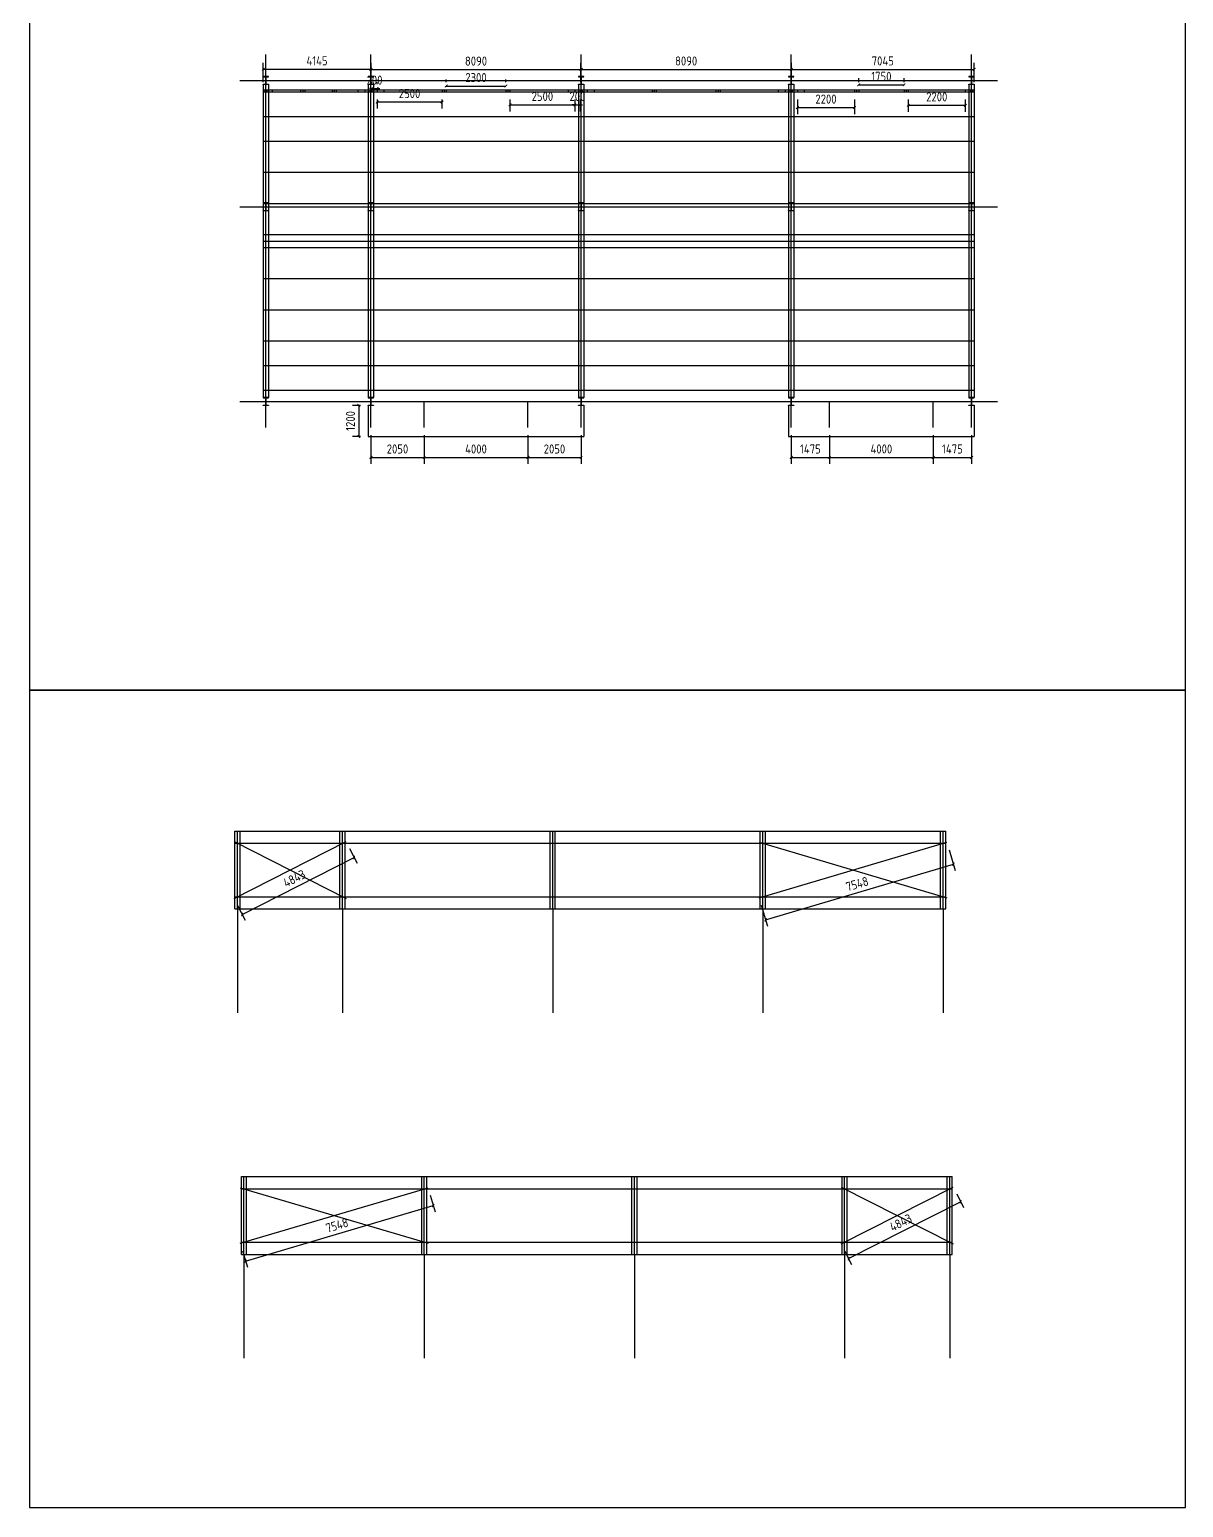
# Model space of a CAD drawing. Extents: x 533809 to 747315, y -17138 to 180511.
# Drawn here: x 595839 to 640314, y -17138 to 39820 of the extents above; entities that cross this region are included whole.
import ezdxf

# ---------------------------------------------------------------- set-up
doc = ezdxf.new("R2010")
doc.units = 0
doc.header["$LTSCALE"] = 1000
doc.header["$MEASUREMENT"] = 0
doc.layers.add('AXIS', color=3, linetype='Continuous')
doc.layers.add('DOTE', color=1, linetype='Continuous')
doc.styles.get("Standard").update_dxf_attribs({"font": 'gbenor.shx', "bigfont": 'gbcbig.shx'})
doc.dimstyles.get("Standard").update_dxf_attribs({"dimscale": 100, "dimtxt": 3.5, "dimasz": 1, "dimexe": 2.5, "dimexo": 3, "dimgap": 1.5, "dimtad": 1, "dimdec": 0, "dimzin": 0, "dimdsep": 46, "dimtxsty": 'Standard', "dimblk": 'ARCHTICK', "dimcen": 0.09, "dimadec": 0, "dimazin": 0, "dimtfac": 1, "dimtdec": 0, "dimtix": 1, "dimtmove": 2, "dimatfit": 3, "dimfxl": 1, "dimtolj": 1, "dimtzin": 0, "dimarcsym": 0})

# ---------------------------------------------------------------- blocks, each defined once
blk = doc.blocks.new('_ArchTick')
at = {"color": 0, "linetype": 'ByBlock', "const_width": 0.4}
blk.add_lwpolyline([(-0.5, -0.5), (0.5, 0.5)], dxfattribs=at)
blk = doc.blocks.new('*D214')
at = {"color": 0, "lineweight": -2}
for p, q in [((608996, 24186), (608996, 23080)), ((611046, 24186), (611046, 23080)), ((608996, 23330), (611046, 23330))]:
    blk.add_line(p, q, dxfattribs=at)
at = {"layer": 'Defpoints', "color": 0}
for p in [(608996, 24486), (611046, 24486), (611046, 23330)]:
    blk.add_point(p, dxfattribs=at)
at = {"color": 0, "lineweight": -2, "xscale": 100, "yscale": 100, "zscale": 100, "rotation": 180}
blk.add_blockref('_ArchTick', (608996, 23330), dxfattribs=at)
at = {"color": 0, "lineweight": -2, "xscale": 100, "yscale": 100, "zscale": 100}
blk.add_blockref('_ArchTick', (611046, 23330), dxfattribs=at)
at = {"color": 0, "insert": (610021, 23655), "char_height": 350, "attachment_point": 5}
blk.add_mtext('\\A1;2050', dxfattribs=at)
blk = doc.blocks.new('*D215')
at = {"color": 0, "lineweight": -2}
for p, q in [((611046, 24186), (611046, 23080)), ((615046, 24186), (615046, 23080)), ((611046, 23330), (615046, 23330))]:
    blk.add_line(p, q, dxfattribs=at)
at = {"layer": 'Defpoints', "color": 0}
for p in [(611046, 24486), (615046, 24486), (615046, 23330)]:
    blk.add_point(p, dxfattribs=at)
at = {"color": 0, "lineweight": -2, "xscale": 100, "yscale": 100, "zscale": 100, "rotation": 180}
blk.add_blockref('_ArchTick', (611046, 23330), dxfattribs=at)
at = {"color": 0, "lineweight": -2, "xscale": 100, "yscale": 100, "zscale": 100}
blk.add_blockref('_ArchTick', (615046, 23330), dxfattribs=at)
at = {"color": 0, "insert": (613046, 23655), "char_height": 350, "attachment_point": 5}
blk.add_mtext('\\A1;4000', dxfattribs=at)
blk = doc.blocks.new('*D216')
at = {"color": 0, "lineweight": -2}
for p, q in [((615046, 24186), (615046, 23080)), ((617096, 24186), (617096, 23080)), ((615046, 23330), (617096, 23330))]:
    blk.add_line(p, q, dxfattribs=at)
at = {"layer": 'Defpoints', "color": 0}
for p in [(615046, 24486), (617096, 24486), (617096, 23330)]:
    blk.add_point(p, dxfattribs=at)
at = {"color": 0, "lineweight": -2, "xscale": 100, "yscale": 100, "zscale": 100, "rotation": 180}
blk.add_blockref('_ArchTick', (615046, 23330), dxfattribs=at)
at = {"color": 0, "lineweight": -2, "xscale": 100, "yscale": 100, "zscale": 100}
blk.add_blockref('_ArchTick', (617096, 23330), dxfattribs=at)
at = {"color": 0, "insert": (616071, 23655), "char_height": 350, "attachment_point": 5}
blk.add_mtext('\\A1;2050', dxfattribs=at)
blk = doc.blocks.new('*D217')
at = {"color": 0, "lineweight": -2}
for p, q in [((625196, 24186), (625196, 23080)), ((626671, 24186), (626671, 23080)), ((625196, 23330), (626671, 23330))]:
    blk.add_line(p, q, dxfattribs=at)
at = {"layer": 'Defpoints', "color": 0}
for p in [(625196, 24486), (626671, 24486), (626671, 23330)]:
    blk.add_point(p, dxfattribs=at)
at = {"color": 0, "lineweight": -2, "xscale": 100, "yscale": 100, "zscale": 100, "rotation": 180}
blk.add_blockref('_ArchTick', (625196, 23330), dxfattribs=at)
at = {"color": 0, "lineweight": -2, "xscale": 100, "yscale": 100, "zscale": 100}
blk.add_blockref('_ArchTick', (626671, 23330), dxfattribs=at)
at = {"color": 0, "insert": (625934, 23655), "char_height": 350, "attachment_point": 5}
blk.add_mtext('\\A1;1475', dxfattribs=at)
blk = doc.blocks.new('*D220')
at = {"color": 0, "lineweight": -2}
for p, q in [((608596, 25336), (608282, 25336)), ((608532, 25336), (608532, 24136)), ((608596, 24136), (608282, 24136))]:
    blk.add_line(p, q, dxfattribs=at)
at = {"layer": 'Defpoints', "color": 0}
for p in [(608896, 25336), (608532, 24136), (608896, 24136)]:
    blk.add_point(p, dxfattribs=at)
at = {"color": 0, "lineweight": -2, "xscale": 100, "yscale": 100, "zscale": 100}
for p, rotation in [((608532, 25336), 90), ((608532, 24136), 270)]:
    blk.add_blockref('_ArchTick', p, dxfattribs=dict(at, rotation=rotation))
at = {"color": 0, "insert": (608207, 24736), "char_height": 350, "attachment_point": 5, "rotation": 90}
blk.add_mtext('\\A1;1200', dxfattribs=at)
blk = doc.blocks.new('*D221')
at = {"color": 0, "lineweight": -2}
for p, q in [((604846, 37796), (604846, 38542)), ((604846, 38292), (608991, 38292)), ((608991, 37796), (608991, 38542))]:
    blk.add_line(p, q, dxfattribs=at)
at = {"layer": 'Defpoints', "color": 0}
for p in [(608991, 38292), (604846, 37496), (608991, 37496)]:
    blk.add_point(p, dxfattribs=at)
at = {"color": 0, "lineweight": -2, "xscale": 100, "yscale": 100, "zscale": 100, "rotation": 180}
blk.add_blockref('_ArchTick', (604846, 38292), dxfattribs=at)
at = {"color": 0, "lineweight": -2, "xscale": 100, "yscale": 100, "zscale": 100}
blk.add_blockref('_ArchTick', (608991, 38292), dxfattribs=at)
at = {"color": 0, "insert": (606919, 38617), "char_height": 350, "attachment_point": 5}
blk.add_mtext('\\A1;4145', dxfattribs=at)
blk = doc.blocks.new('*D222')
at = {"color": 0, "lineweight": -2}
for p, q in [((609001, 37796), (609001, 38529)), ((609001, 38279), (617091, 38279)), ((617091, 37796), (617091, 38529))]:
    blk.add_line(p, q, dxfattribs=at)
at = {"layer": 'Defpoints', "color": 0}
for p in [(617091, 38279), (609001, 37496), (617091, 37496)]:
    blk.add_point(p, dxfattribs=at)
at = {"color": 0, "lineweight": -2, "xscale": 100, "yscale": 100, "zscale": 100, "rotation": 180}
blk.add_blockref('_ArchTick', (609001, 38279), dxfattribs=at)
at = {"color": 0, "lineweight": -2, "xscale": 100, "yscale": 100, "zscale": 100}
blk.add_blockref('_ArchTick', (617091, 38279), dxfattribs=at)
at = {"color": 0, "insert": (613046, 38604), "char_height": 350, "attachment_point": 5}
blk.add_mtext('\\A1;8090', dxfattribs=at)
blk = doc.blocks.new('*D223')
at = {"color": 0, "lineweight": -2}
for p, q in [((617101, 37796), (617101, 38533)), ((617101, 38283), (625191, 38283)), ((625191, 37796), (625191, 38533))]:
    blk.add_line(p, q, dxfattribs=at)
at = {"layer": 'Defpoints', "color": 0}
for p in [(625191, 38283), (617101, 37496), (625191, 37496)]:
    blk.add_point(p, dxfattribs=at)
at = {"color": 0, "lineweight": -2, "xscale": 100, "yscale": 100, "zscale": 100, "rotation": 180}
blk.add_blockref('_ArchTick', (617101, 38283), dxfattribs=at)
at = {"color": 0, "lineweight": -2, "xscale": 100, "yscale": 100, "zscale": 100}
blk.add_blockref('_ArchTick', (625191, 38283), dxfattribs=at)
at = {"color": 0, "insert": (621146, 38608), "char_height": 350, "attachment_point": 5}
blk.add_mtext('\\A1;8090', dxfattribs=at)
blk = doc.blocks.new('*D224')
at = {"color": 0, "lineweight": -2}
for p, q in [((625201, 37796), (625201, 38536)), ((625201, 38286), (632246, 38286)), ((632246, 37796), (632246, 38536))]:
    blk.add_line(p, q, dxfattribs=at)
at = {"layer": 'Defpoints', "color": 0}
for p in [(632246, 38286), (625201, 37496), (632246, 37496)]:
    blk.add_point(p, dxfattribs=at)
at = {"color": 0, "lineweight": -2, "xscale": 100, "yscale": 100, "zscale": 100, "rotation": 180}
blk.add_blockref('_ArchTick', (625201, 38286), dxfattribs=at)
at = {"color": 0, "lineweight": -2, "xscale": 100, "yscale": 100, "zscale": 100}
blk.add_blockref('_ArchTick', (632246, 38286), dxfattribs=at)
at = {"color": 0, "insert": (628724, 38611), "char_height": 350, "attachment_point": 5}
blk.add_mtext('\\A1;7045', dxfattribs=at)
blk = doc.blocks.new('*D1370')
at = {"layer": 'AXIS', "color": 3, "lineweight": -2}
for p, q in [((631283, 8212), (631519, 7411)), ((624210, 5511), (631449, 7651)), ((624044, 6071), (624281, 5271))]:
    blk.add_line(p, q, dxfattribs=at)
at = {"layer": 'Defpoints', "color": 0}
for p in [(631198, 8499), (631449, 7651), (623959, 6359)]:
    blk.add_point(p, dxfattribs=at)
at = {"layer": 'AXIS', "color": 3, "lineweight": -2, "xscale": 100, "yscale": 100, "zscale": 100}
for p, rotation in [((631449, 7651), 16.47323209484564), ((624210, 5511), 196.4732320948456)]:
    blk.add_blockref('_ArchTick', p, dxfattribs=dict(at, rotation=rotation))
at = {"layer": 'AXIS', "color": 0, "insert": (627737, 6892), "char_height": 350, "attachment_point": 5, "rotation": 16.4732}
blk.add_mtext('\\A1;7548', dxfattribs=at)
blk = doc.blocks.new('*D1371')
at = {"layer": 'AXIS', "color": 3, "lineweight": -2}
for p, q in [((631573, -5056), (631838, -5577)), ((627407, -7548), (631724, -5354)), ((627256, -7250), (627520, -7771))]:
    blk.add_line(p, q, dxfattribs=at)
at = {"layer": 'Defpoints', "color": 0}
for p in [(631437, -4789), (631724, -5354), (627120, -6983)]:
    blk.add_point(p, dxfattribs=at)
at = {"layer": 'AXIS', "color": 3, "lineweight": -2, "xscale": 100, "yscale": 100, "zscale": 100}
for p, rotation in [((631724, -5354), 26.93731621314039), ((627407, -7548), 206.9373162131404)]:
    blk.add_blockref('_ArchTick', p, dxfattribs=dict(at, rotation=rotation))
at = {"layer": 'AXIS', "color": 0, "insert": (629418, -6161), "char_height": 350, "attachment_point": 5, "rotation": 26.9373}
blk.add_mtext('\\A1;4843', dxfattribs=at)
blk = doc.blocks.new('*D1372')
at = {"layer": 'AXIS', "color": 3, "lineweight": -2}
for p, q in [((611283, -5103), (611472, -5743)), ((604163, -7643), (611401, -5503)), ((604044, -7244), (604233, -7883))]:
    blk.add_line(p, q, dxfattribs=at)
at = {"layer": 'Defpoints', "color": 0}
for p in [(611198, -4815), (611401, -5503), (603959, -6956)]:
    blk.add_point(p, dxfattribs=at)
at = {"layer": 'AXIS', "color": 3, "lineweight": -2, "xscale": 100, "yscale": 100, "zscale": 100}
for p, rotation in [((611401, -5503), 16.4732320948461), ((604163, -7643), 196.4732320948461)]:
    blk.add_blockref('_ArchTick', p, dxfattribs=dict(at, rotation=rotation))
at = {"layer": 'AXIS', "color": 0, "insert": (607690, -6262), "char_height": 350, "attachment_point": 5, "rotation": 16.4732}
blk.add_mtext('\\A1;7548', dxfattribs=at)
blk = doc.blocks.new('*D1373')
at = {"layer": 'AXIS', "color": 3, "lineweight": -2}
for p, q in [((608173, 8259), (608464, 7687)), ((604033, 5716), (608350, 7910)), ((603856, 6065), (604146, 5493))]:
    blk.add_line(p, q, dxfattribs=at)
at = {"layer": 'Defpoints', "color": 0}
for p in [(608037, 8526), (608350, 7910), (603720, 6332)]:
    blk.add_point(p, dxfattribs=at)
at = {"layer": 'AXIS', "color": 3, "lineweight": -2, "xscale": 100, "yscale": 100, "zscale": 100}
for p, rotation in [((608350, 7910), 26.93731621314088), ((604033, 5716), 206.9373162131409)]:
    blk.add_blockref('_ArchTick', p, dxfattribs=dict(at, rotation=rotation))
at = {"layer": 'AXIS', "color": 0, "insert": (606044, 7103), "char_height": 350, "attachment_point": 5, "rotation": 26.9373}
blk.add_mtext('\\A1;4843', dxfattribs=at)
blk = doc.blocks.new('*D1992')
at = {"color": 0, "lineweight": -2}
for p, q in [((609236, 37121), (609236, 36779)), ((609236, 37029), (611736, 37029)), ((611736, 37121), (611736, 36779))]:
    blk.add_line(p, q, dxfattribs=at)
at = {"layer": 'Defpoints', "color": 0}
for p in [(609236, 37421), (611736, 37421), (611736, 37029)]:
    blk.add_point(p, dxfattribs=at)
at = {"color": 0, "lineweight": -2, "xscale": 100, "yscale": 100, "zscale": 100, "rotation": 180}
blk.add_blockref('_ArchTick', (609236, 37029), dxfattribs=at)
at = {"color": 0, "lineweight": -2, "xscale": 100, "yscale": 100, "zscale": 100}
blk.add_blockref('_ArchTick', (611736, 37029), dxfattribs=at)
at = {"color": 0, "insert": (610486, 37354), "char_height": 350, "attachment_point": 5}
blk.add_mtext('\\A1;2500', dxfattribs=at)
blk = doc.blocks.new('*D1993')
at = {"color": 0, "lineweight": -2}
for p, q in [((611896, 37796), (611896, 37894)), ((611896, 37644), (614196, 37644)), ((614196, 37796), (614196, 37894))]:
    blk.add_line(p, q, dxfattribs=at)
at = {"layer": 'Defpoints', "color": 0}
for p in [(614196, 37644), (611896, 37496), (614196, 37496)]:
    blk.add_point(p, dxfattribs=at)
at = {"color": 0, "lineweight": -2, "xscale": 100, "yscale": 100, "zscale": 100, "rotation": 180}
blk.add_blockref('_ArchTick', (611896, 37644), dxfattribs=at)
at = {"color": 0, "lineweight": -2, "xscale": 100, "yscale": 100, "zscale": 100}
blk.add_blockref('_ArchTick', (614196, 37644), dxfattribs=at)
at = {"color": 0, "insert": (613046, 37969), "char_height": 350, "attachment_point": 5}
blk.add_mtext('\\A1;2300', dxfattribs=at)
blk = doc.blocks.new('*D1994')
at = {"color": 0, "lineweight": -2}
for p, q in [((614356, 37121), (614356, 36668)), ((616856, 37121), (616856, 36668)), ((614356, 36918), (616856, 36918))]:
    blk.add_line(p, q, dxfattribs=at)
at = {"layer": 'Defpoints', "color": 0}
for p in [(614356, 37421), (616856, 37421), (616856, 36918)]:
    blk.add_point(p, dxfattribs=at)
at = {"color": 0, "lineweight": -2, "xscale": 100, "yscale": 100, "zscale": 100, "rotation": 180}
blk.add_blockref('_ArchTick', (614356, 36918), dxfattribs=at)
at = {"color": 0, "lineweight": -2, "xscale": 100, "yscale": 100, "zscale": 100}
blk.add_blockref('_ArchTick', (616856, 36918), dxfattribs=at)
at = {"color": 0, "insert": (615606, 37243), "char_height": 350, "attachment_point": 5}
blk.add_mtext('\\A1;2500', dxfattribs=at)
blk = doc.blocks.new('*D1995')
at = {"color": 0, "lineweight": -2}
for p, q in [((616856, 37121), (616856, 36668)), ((617056, 37121), (617056, 36668)), ((616856, 36918), (616756, 36918)), ((616856, 36918), (617056, 36918)), ((617056, 36918), (617156, 36918))]:
    blk.add_line(p, q, dxfattribs=at)
at = {"layer": 'Defpoints', "color": 0}
for p in [(616856, 37421), (617056, 37421), (617056, 36918)]:
    blk.add_point(p, dxfattribs=at)
at = {"color": 0, "lineweight": -2, "xscale": 100, "yscale": 100, "zscale": 100}
blk.add_blockref('_ArchTick', (616856, 36918), dxfattribs=at)
at = {"color": 0, "lineweight": -2, "xscale": 100, "yscale": 100, "zscale": 100, "rotation": 180}
blk.add_blockref('_ArchTick', (617056, 36918), dxfattribs=at)
at = {"color": 0, "insert": (616956, 37243), "char_height": 350, "attachment_point": 5}
blk.add_mtext('\\A1;200', dxfattribs=at)
blk = doc.blocks.new('*D1996')
at = {"color": 0, "lineweight": -2}
for p, q in [((609036, 37721), (609036, 37797)), ((609236, 37721), (609236, 37797)), ((609036, 37547), (608936, 37547)), ((609036, 37547), (609236, 37547)), ((609236, 37547), (609336, 37547))]:
    blk.add_line(p, q, dxfattribs=at)
at = {"layer": 'Defpoints', "color": 0}
for p in [(609036, 37421), (609236, 37547), (609236, 37421)]:
    blk.add_point(p, dxfattribs=at)
at = {"color": 0, "lineweight": -2, "xscale": 100, "yscale": 100, "zscale": 100}
blk.add_blockref('_ArchTick', (609036, 37547), dxfattribs=at)
at = {"color": 0, "lineweight": -2, "xscale": 100, "yscale": 100, "zscale": 100, "rotation": 180}
blk.add_blockref('_ArchTick', (609236, 37547), dxfattribs=at)
at = {"color": 0, "insert": (609136, 37872), "char_height": 350, "attachment_point": 5}
blk.add_mtext('\\A1;200', dxfattribs=at)
blk = doc.blocks.new('*D2003')
at = {"color": 0, "lineweight": -2}
for p, q in [((625436, 37121), (625436, 36565)), ((627636, 37121), (627636, 36565)), ((625436, 36815), (627636, 36815))]:
    blk.add_line(p, q, dxfattribs=at)
at = {"layer": 'Defpoints', "color": 0}
for p in [(625436, 37421), (627636, 37421), (627636, 36815)]:
    blk.add_point(p, dxfattribs=at)
at = {"color": 0, "lineweight": -2, "xscale": 100, "yscale": 100, "zscale": 100, "rotation": 180}
blk.add_blockref('_ArchTick', (625436, 36815), dxfattribs=at)
at = {"color": 0, "lineweight": -2, "xscale": 100, "yscale": 100, "zscale": 100}
blk.add_blockref('_ArchTick', (627636, 36815), dxfattribs=at)
at = {"color": 0, "insert": (626536, 37140), "char_height": 350, "attachment_point": 5}
blk.add_mtext('\\A1;2200', dxfattribs=at)
blk = doc.blocks.new('*D2004')
at = {"color": 0, "lineweight": -2}
for p, q in [((627796, 37796), (627796, 37941)), ((627796, 37691), (629546, 37691)), ((629546, 37796), (629546, 37941))]:
    blk.add_line(p, q, dxfattribs=at)
at = {"layer": 'Defpoints', "color": 0}
for p in [(629546, 37691), (627796, 37496), (629546, 37496)]:
    blk.add_point(p, dxfattribs=at)
at = {"color": 0, "lineweight": -2, "xscale": 100, "yscale": 100, "zscale": 100, "rotation": 180}
blk.add_blockref('_ArchTick', (627796, 37691), dxfattribs=at)
at = {"color": 0, "lineweight": -2, "xscale": 100, "yscale": 100, "zscale": 100}
blk.add_blockref('_ArchTick', (629546, 37691), dxfattribs=at)
at = {"color": 0, "insert": (628671, 38016), "char_height": 350, "attachment_point": 5}
blk.add_mtext('\\A1;1750', dxfattribs=at)
blk = doc.blocks.new('*D2005')
at = {"color": 0, "lineweight": -2}
for p, q in [((629706, 37121), (629706, 36651)), ((631906, 37121), (631906, 36651)), ((629706, 36901), (631906, 36901))]:
    blk.add_line(p, q, dxfattribs=at)
at = {"layer": 'Defpoints', "color": 0}
for p in [(629706, 37421), (631906, 37421), (631906, 36901)]:
    blk.add_point(p, dxfattribs=at)
at = {"color": 0, "lineweight": -2, "xscale": 100, "yscale": 100, "zscale": 100, "rotation": 180}
blk.add_blockref('_ArchTick', (629706, 36901), dxfattribs=at)
at = {"color": 0, "lineweight": -2, "xscale": 100, "yscale": 100, "zscale": 100}
blk.add_blockref('_ArchTick', (631906, 36901), dxfattribs=at)
at = {"color": 0, "insert": (630806, 37226), "char_height": 350, "attachment_point": 5}
blk.add_mtext('\\A1;2200', dxfattribs=at)
blk = doc.blocks.new('*D2969')
at = {"color": 0, "lineweight": -2}
for p, q in [((626671, 24186), (626671, 23080)), ((630671, 24186), (630671, 23080)), ((626671, 23330), (630671, 23330))]:
    blk.add_line(p, q, dxfattribs=at)
at = {"layer": 'Defpoints', "color": 0}
for p in [(626671, 24486), (630671, 24486), (630671, 23330)]:
    blk.add_point(p, dxfattribs=at)
at = {"color": 0, "lineweight": -2, "xscale": 100, "yscale": 100, "zscale": 100, "rotation": 180}
blk.add_blockref('_ArchTick', (626671, 23330), dxfattribs=at)
at = {"color": 0, "lineweight": -2, "xscale": 100, "yscale": 100, "zscale": 100}
blk.add_blockref('_ArchTick', (630671, 23330), dxfattribs=at)
at = {"color": 0, "insert": (628671, 23655), "char_height": 350, "attachment_point": 5}
blk.add_mtext('\\A1;4000', dxfattribs=at)
blk = doc.blocks.new('*D2970')
at = {"color": 0, "lineweight": -2}
for p, q in [((630671, 24186), (630671, 23080)), ((632146, 24186), (632146, 23080)), ((630671, 23330), (632146, 23330))]:
    blk.add_line(p, q, dxfattribs=at)
at = {"layer": 'Defpoints', "color": 0}
for p in [(630671, 24486), (632146, 24486), (632146, 23330)]:
    blk.add_point(p, dxfattribs=at)
at = {"color": 0, "lineweight": -2, "xscale": 100, "yscale": 100, "zscale": 100, "rotation": 180}
blk.add_blockref('_ArchTick', (630671, 23330), dxfattribs=at)
at = {"color": 0, "lineweight": -2, "xscale": 100, "yscale": 100, "zscale": 100}
blk.add_blockref('_ArchTick', (632146, 23330), dxfattribs=at)
at = {"color": 0, "insert": (631409, 23655), "char_height": 350, "attachment_point": 5}
blk.add_mtext('\\A1;1475', dxfattribs=at)

msp = doc.modelspace()

# ---------------------------------------------------------------- linework, layer by layer
for p, q in [((604946.4, 38005.6), (604846.4, 38005.6)), ((604846.4, 38005.6), (604846.4, 37997.6)), ((604846.4, 37997.6), (605046.4, 37997.6)), ((604846.4, 37705.6), (604846.4, 37713.6)), ((604846.4, 37713.6), (605046.4, 37713.6)), ((605046.4, 37705.6), (604846.4, 37705.6)), ((604943.4, 37997.6), (604943.4, 37713.6)), ((605046.4, 38005.6), (604946.4, 38005.6)), ((604949.4, 37997.6), (604949.4, 37713.6)), ((605046.4, 37997.6), (605046.4, 38005.6)), ((605046.4, 37713.6), (605046.4, 37705.6)), ((608996.4, 38005.6), (608896.4, 38005.6)), ((608896.4, 38005.6), (608896.4, 37997.6)), ((608896.4, 37997.6), (609096.4, 37997.6)), ((608896.4, 37705.6), (608896.4, 37713.6)), ((608896.4, 37713.6), (609096.4, 37713.6)), ((609096.4, 37705.6), (608896.4, 37705.6)), ((608993.4, 37997.6), (608993.4, 37713.6)), ((609096.4, 38005.6), (608996.4, 38005.6)), ((608999.4, 37997.6), (608999.4, 37713.6)), ((609096.4, 37997.6), (609096.4, 38005.6)), ((609096.4, 37713.6), (609096.4, 37705.6)), ((617096.4, 38005.6), (616996.4, 38005.6)), ((616996.4, 38005.6), (616996.4, 37997.6)), ((616996.4, 37997.6), (617196.4, 37997.6)), ((616996.4, 37705.6), (616996.4, 37713.6)), ((616996.4, 37713.6), (617196.4, 37713.6)), ((617196.4, 37705.6), (616996.4, 37705.6)), ((617093.4, 37997.6), (617093.4, 37713.6)), ((617196.4, 38005.6), (617096.4, 38005.6)), ((617099.4, 37997.6), (617099.4, 37713.6)), ((617196.4, 37997.6), (617196.4, 38005.6)), ((617196.4, 37713.6), (617196.4, 37705.6)), ((625196.4, 38005.6), (625096.4, 38005.6)), ((625096.4, 38005.6), (625096.4, 37997.6)), ((625096.4, 37997.6), (625296.4, 37997.6)), ((625096.4, 37705.6), (625096.4, 37713.6)), ((625096.4, 37713.6), (625296.4, 37713.6)), ((625296.4, 37705.6), (625096.4, 37705.6)), ((625193.4, 37997.6), (625193.4, 37713.6)), ((625296.4, 38005.6), (625196.4, 38005.6)), ((625199.4, 37997.6), (625199.4, 37713.6)), ((625296.4, 37997.6), (625296.4, 38005.6)), ((625296.4, 37713.6), (625296.4, 37705.6)), ((632146.4, 38005.6), (632046.4, 38005.6)), ((632046.4, 38005.6), (632046.4, 37997.6)), ((632046.4, 37997.6), (632246.4, 37997.6)), ((632046.4, 37705.6), (632046.4, 37713.6)), ((632046.4, 37713.6), (632246.4, 37713.6)), ((632246.4, 37705.6), (632046.4, 37705.6)), ((632143.4, 37997.6), (632143.4, 37713.6)), ((632246.4, 38005.6), (632146.4, 38005.6)), ((632149.4, 37997.6), (632149.4, 37713.6)), ((632246.4, 37997.6), (632246.4, 38005.6)), ((632246.4, 37713.6), (632246.4, 37705.6)), ((604906.4, 37495.6), (604906.4, 37420.6)), ((604986.4, 37495.6), (604986.4, 37420.6)), ((605186.4, 37495.6), (605186.4, 37420.6)), ((606286.4, 37495.6), (606286.4, 37420.6)), ((606286.4, 37495.6), (606286.4, 37420.6)), ((606366.4, 37495.6), (606366.4, 37420.6)), ((606446.4, 37495.6), (606446.4, 37420.6)), ((607498.7, 37495.6), (607498.7, 37420.6)), ((607578.7, 37495.6), (607578.7, 37420.6)), ((607656.4, 37495.6), (607656.4, 37420.6)), ((607658.7, 37495.6), (607658.7, 37420.6)), ((608496.4, 37495.6), (608496.4, 37420.6)), ((608756.4, 37495.6), (608756.4, 37420.6)), ((608956.4, 37495.6), (608956.4, 37420.6)), ((609036.4, 37495.6), (609036.4, 37420.6)), ((609236.4, 37495.6), (609236.4, 37420.6)), ((609496.4, 37495.6), (609496.4, 37420.6)), ((611736.4, 37495.6), (611736.4, 37420.6)), ((611816.4, 37495.6), (611816.4, 37420.6)), ((611896.4, 37495.6), (611896.4, 37420.6)), ((614196.4, 37495.6), (614196.4, 37420.6)), ((614276.4, 37495.6), (614276.4, 37420.6)), ((614356.4, 37495.6), (614356.4, 37420.6)), ((616596.4, 37495.6), (616596.4, 37420.6)), ((616856.4, 37495.6), (616856.4, 37420.6)), ((617056.4, 37495.6), (617056.4, 37420.6)), ((617136.4, 37495.6), (617136.4, 37420.6)), ((617336.4, 37495.6), (617336.4, 37420.6)), ((617596.4, 37495.6), (617596.4, 37420.6)), ((619836.4, 37495.6), (619836.4, 37420.6)), ((619916.4, 37495.6), (619916.4, 37420.6)), ((619996.4, 37495.6), (619996.4, 37420.6)), ((622296.4, 37495.6), (622296.4, 37420.6)), ((622376.4, 37495.6), (622376.4, 37420.6)), ((622456.4, 37495.6), (622456.4, 37420.6)), ((624696.4, 37495.6), (624696.4, 37420.6)), ((624956.4, 37495.6), (624956.4, 37420.6)), ((625156.4, 37495.6), (625156.4, 37420.6)), ((625236.4, 37495.6), (625236.4, 37420.6)), ((625436.4, 37495.6), (625436.4, 37420.6)), ((625696.4, 37495.6), (625696.4, 37420.6)), ((627636.4, 37495.6), (627636.4, 37420.6)), ((627716.4, 37495.6), (627716.4, 37420.6)), ((627796.4, 37495.6), (627796.4, 37420.6)), ((629546.4, 37495.6), (629546.4, 37420.6)), ((629626.4, 37495.6), (629626.4, 37420.6)), ((629706.4, 37495.6), (629706.4, 37420.6)), ((631906.4, 37495.6), (631906.4, 37420.6)), ((632106.4, 37495.6), (632106.4, 37420.6)), ((632186.4, 37495.6), (632186.4, 37420.6)), ((604946.4, 33135.6), (604846.4, 33135.6)), ((604846.4, 33135.6), (604846.4, 33127.6)), ((604846.4, 33127.6), (605046.4, 33127.6)), ((604943.4, 33127.6), (604943.4, 32843.6)), ((605046.4, 33135.6), (604946.4, 33135.6)), ((604949.4, 33127.6), (604949.4, 32843.6)), ((605046.4, 33127.6), (605046.4, 33135.6)), ((608996.4, 33135.6), (608896.4, 33135.6)), ((608896.4, 33135.6), (608896.4, 33127.6)), ((608896.4, 33127.6), (609096.4, 33127.6)), ((608993.4, 33127.6), (608993.4, 32843.6)), ((609096.4, 33135.6), (608996.4, 33135.6)), ((608999.4, 33127.6), (608999.4, 32843.6)), ((609096.4, 33127.6), (609096.4, 33135.6)), ((617096.4, 33135.6), (616996.4, 33135.6)), ((616996.4, 33135.6), (616996.4, 33127.6)), ((616996.4, 33127.6), (617196.4, 33127.6)), ((617093.4, 33127.6), (617093.4, 32843.6)), ((617196.4, 33135.6), (617096.4, 33135.6)), ((617099.4, 33127.6), (617099.4, 32843.6)), ((617196.4, 33127.6), (617196.4, 33135.6)), ((625196.4, 33135.6), (625096.4, 33135.6)), ((625096.4, 33135.6), (625096.4, 33127.6)), ((625096.4, 33127.6), (625296.4, 33127.6)), ((625193.4, 33127.6), (625193.4, 32843.6)), ((625296.4, 33135.6), (625196.4, 33135.6)), ((625199.4, 33127.6), (625199.4, 32843.6)), ((625296.4, 33127.6), (625296.4, 33135.6)), ((632146.4, 33135.6), (632046.4, 33135.6)), ((632046.4, 33135.6), (632046.4, 33127.6)), ((632046.4, 33127.6), (632246.4, 33127.6)), ((632143.4, 33127.6), (632143.4, 32843.6)), ((632246.4, 33135.6), (632146.4, 33135.6)), ((632149.4, 33127.6), (632149.4, 32843.6)), ((632246.4, 33127.6), (632246.4, 33135.6)), ((604846.4, 32835.6), (604846.4, 32843.6)), ((604846.4, 32843.6), (605046.4, 32843.6)), ((605046.4, 32835.6), (604846.4, 32835.6)), ((605046.4, 32843.6), (605046.4, 32835.6)), ((608896.4, 32835.6), (608896.4, 32843.6)), ((608896.4, 32843.6), (609096.4, 32843.6)), ((609096.4, 32835.6), (608896.4, 32835.6)), ((609096.4, 32843.6), (609096.4, 32835.6)), ((616996.4, 32835.6), (616996.4, 32843.6)), ((616996.4, 32843.6), (617196.4, 32843.6)), ((617196.4, 32835.6), (616996.4, 32835.6)), ((617196.4, 32843.6), (617196.4, 32835.6)), ((625096.4, 32835.6), (625096.4, 32843.6)), ((625096.4, 32843.6), (625296.4, 32843.6)), ((625296.4, 32835.6), (625096.4, 32835.6)), ((625296.4, 32843.6), (625296.4, 32835.6)), ((632046.4, 32835.6), (632046.4, 32843.6)), ((632046.4, 32843.6), (632246.4, 32843.6)), ((632246.4, 32835.6), (632046.4, 32835.6)), ((632246.4, 32843.6), (632246.4, 32835.6)), ((604946.4, 25635.6), (604846.4, 25635.6)), ((604846.4, 25635.6), (604846.4, 25627.6)), ((605046.4, 25635.6), (604946.4, 25635.6)), ((605046.4, 25627.6), (605046.4, 25635.6)), ((608996.4, 25635.6), (608896.4, 25635.6)), ((608896.4, 25635.6), (608896.4, 25627.6)), ((609096.4, 25635.6), (608996.4, 25635.6)), ((609096.4, 25627.6), (609096.4, 25635.6)), ((617096.4, 25635.6), (616996.4, 25635.6)), ((616996.4, 25635.6), (616996.4, 25627.6)), ((617196.4, 25635.6), (617096.4, 25635.6)), ((617196.4, 25627.6), (617196.4, 25635.6)), ((625196.4, 25635.6), (625096.4, 25635.6)), ((625096.4, 25635.6), (625096.4, 25627.6)), ((625296.4, 25635.6), (625196.4, 25635.6)), ((625296.4, 25627.6), (625296.4, 25635.6)), ((632146.4, 25635.6), (632046.4, 25635.6)), ((632046.4, 25635.6), (632046.4, 25627.6)), ((632246.4, 25635.6), (632146.4, 25635.6)), ((632246.4, 25627.6), (632246.4, 25635.6)), ((604846.4, 25627.6), (605046.4, 25627.6)), ((604846.4, 25335.6), (604846.4, 25343.6)), ((604846.4, 25343.6), (605046.4, 25343.6)), ((605046.4, 25335.6), (604846.4, 25335.6)), ((604943.4, 25627.6), (604943.4, 25343.6)), ((604949.4, 25627.6), (604949.4, 25343.6)), ((605046.4, 25343.6), (605046.4, 25335.6)), ((608896.4, 25627.6), (609096.4, 25627.6)), ((608896.4, 25335.6), (608896.4, 25343.6)), ((608896.4, 25343.6), (609096.4, 25343.6)), ((609096.4, 25335.6), (608896.4, 25335.6)), ((608896.4, 25335.6), (608896.4, 24135.6)), ((608993.4, 25627.6), (608993.4, 25343.6)), ((608999.4, 25627.6), (608999.4, 25343.6)), ((609096.4, 25343.6), (609096.4, 25335.6)), ((616996.4, 25627.6), (617196.4, 25627.6)), ((616996.4, 25335.6), (616996.4, 25343.6)), ((616996.4, 25343.6), (617196.4, 25343.6)), ((617196.4, 25335.6), (616996.4, 25335.6)), ((617093.4, 25627.6), (617093.4, 25343.6)), ((617099.4, 25627.6), (617099.4, 25343.6)), ((617196.4, 25343.6), (617196.4, 25335.6)), ((617196.4, 25335.6), (617196.4, 24135.6)), ((625096.4, 25627.6), (625296.4, 25627.6)), ((625096.4, 25335.6), (625096.4, 25343.6)), ((625096.4, 25343.6), (625296.4, 25343.6)), ((625096.4, 25339.6), (625096.4, 24139.6)), ((625296.4, 25335.6), (625096.4, 25335.6)), ((625193.4, 25627.6), (625193.4, 25343.6)), ((625199.4, 25627.6), (625199.4, 25343.6)), ((625296.4, 25343.6), (625296.4, 25335.6)), ((632046.4, 25627.6), (632246.4, 25627.6)), ((632046.4, 25335.6), (632046.4, 25343.6)), ((632046.4, 25343.6), (632246.4, 25343.6)), ((632246.4, 25335.6), (632046.4, 25335.6)), ((632143.4, 25627.6), (632143.4, 25343.6)), ((632149.4, 25627.6), (632149.4, 25343.6)), ((632246.4, 25343.6), (632246.4, 25335.6)), ((632246.4, 25335.6), (632246.4, 24139.6)), ((608896.4, 24135.6), (617196.4, 24135.6)), ((625096.4, 24139.6), (632246.4, 24139.6)), ((603719.7, 8526.2), (608037.2, 6332.3)), ((603719.7, 6332.3), (608037.2, 8526.2)), ((603753.4, 8458.3), (631153.4, 8458.3)), ((623959.2, 8499.5), (631197.7, 6359)), ((623959.2, 6359), (631197.7, 8499.5)), ((603753.4, 6400.3), (631153.4, 6400.3)), ((603753.4, 5930.3), (631153.4, 5930.3)), ((603959.2, -4815.5), (611197.7, -6955.9)), ((603959.2, -6955.9), (611197.7, -4815.5)), ((604003.4, -4856.7), (631403.4, -4856.7)), ((627119.7, -4788.7), (631437.2, -6982.6)), ((627119.7, -6982.6), (631437.2, -4788.7)), ((604003.4, -6914.7), (631403.4, -6914.7)), ((604003.4, -7384.7), (631403.4, -7384.7))]:
    msp.add_line(p, q)
at = {"color": 4}
for p, q in [((604846.4, 37705.6), (604846.4, 25635.6)), ((605046.4, 37705.6), (605046.4, 25635.6)), ((608896.4, 37705.6), (608896.4, 25635.6)), ((609096.4, 37705.6), (609096.4, 25635.6)), ((616996.4, 37705.6), (616996.4, 25635.6)), ((617196.4, 37705.6), (617196.4, 25635.6)), ((625096.4, 37705.6), (625096.4, 25635.6)), ((625296.4, 37705.6), (625296.4, 25635.6)), ((632046.4, 37705.6), (632046.4, 25635.6)), ((632246.4, 37705.6), (632246.4, 25635.6))]:
    msp.add_line(p, q, dxfattribs=at)
at = {"color": 6}
for p, q in [((604946.4, 37495.6), (604946.4, 37420.6)), ((608991.4, 37495.6), (608991.4, 37420.6)), ((609001.4, 37495.6), (609001.4, 37420.6)), ((617091.4, 37495.6), (617091.4, 37420.6)), ((617101.4, 37495.6), (617101.4, 37420.6)), ((625191.4, 37495.6), (625191.4, 37420.6)), ((625201.4, 37495.6), (625201.4, 37420.6))]:
    msp.add_line(p, q, dxfattribs=at)
at = {"color": 2}
for p, q in [((603753.4, 8930.3), (631153.4, 8930.3)), ((604003.4, -4384.7), (631403.4, -4384.7))]:
    msp.add_line(p, q, dxfattribs=at)
for points in [[(595839.1, 14362.3), (640389.1, 14362.3), (640389.1, 45862.3), (595839.1, 45862.3)], [(595839.1, -17137.7), (640389.1, -17137.7), (640389.1, 14362.3), (595839.1, 14362.3)]]:
    msp.add_lwpolyline(points, close=True)
at = {"layer": 'AXIS'}
for p, q in [((603853.4, 5930.3), (603853.4, 1930.3)), ((607903.4, 5930.3), (607903.4, 1930.3)), ((616003.4, 5930.3), (616003.4, 1930.3)), ((624103.4, 5930.3), (624103.4, 1930.3)), ((631053.4, 5930.3), (631053.4, 1930.3)), ((604103.4, -7384.7), (604103.4, -11384.7)), ((611053.4, -7384.7), (611053.4, -11384.7)), ((619153.4, -7384.7), (619153.4, -11384.7)), ((627253.4, -7384.7), (627253.4, -11384.7)), ((631303.4, -7384.7), (631303.4, -11384.7))]:
    msp.add_line(p, q, dxfattribs=at)
at = {"layer": 'DOTE'}
for p, q in [((604946.4, 24485.6), (604946.4, 38855.6)), ((608996.4, 24485.6), (608996.4, 38855.6)), ((617096.4, 24485.6), (617096.4, 38855.6)), ((625196.4, 24485.6), (625196.4, 38855.6)), ((632146.4, 24485.6), (632146.4, 38855.6)), ((603946.4, 37855.6), (633146.4, 37855.6)), ((603946.4, 32985.6), (633146.4, 32985.6)), ((604846.4, 31670.6), (632246.4, 31670.6)), ((603946.4, 25485.6), (633146.4, 25485.6)), ((611046.4, 24485.6), (611046.4, 25485.6)), ((615046.4, 24485.6), (615046.4, 25485.6)), ((626671.4, 24485.6), (626671.4, 25485.6)), ((630671.4, 24485.6), (630671.4, 25485.6)), ((603853.4, 5930.3), (603853.4, 8930.3)), ((607903.4, 5930.3), (607903.4, 8930.3)), ((616003.4, 5930.3), (616003.4, 8930.3)), ((624103.4, 5930.3), (624103.4, 8930.3)), ((631053.4, 5930.3), (631053.4, 8930.3)), ((604103.4, -7384.7), (604103.4, -4384.7)), ((611053.4, -7384.7), (611053.4, -4384.7)), ((619153.4, -7384.7), (619153.4, -4384.7)), ((627253.4, -7384.7), (627253.4, -4384.7)), ((631303.4, -7384.7), (631303.4, -4384.7))]:
    msp.add_line(p, q, dxfattribs=at)
at = {"layer": 'DOTE', "color": 6}
for p, q in [((604846.4, 37495.6), (608991.4, 37495.6)), ((609001.4, 37495.6), (617091.4, 37495.6)), ((617101.4, 37495.6), (625191.4, 37495.6)), ((625201.4, 37495.6), (632246.4, 37495.6))]:
    msp.add_line(p, q, dxfattribs=at)
at = {"layer": 'DOTE', "color": 2}
for p, q in [((604846.4, 37420.6), (632246.4, 37420.6)), ((604846.4, 36470.6), (632246.4, 36470.6)), ((604846.4, 35520.6), (632246.4, 35520.6)), ((604846.4, 34320.6), (632246.4, 34320.6)), ((604846.4, 33120.6), (632246.4, 33120.6)), ((604846.4, 31920.6), (632246.4, 31920.6)), ((604846.4, 31420.6), (632246.4, 31420.6)), ((604846.4, 30220.6), (632246.4, 30220.6)), ((604846.4, 29020.6), (632246.4, 29020.6)), ((604846.4, 27820.6), (632246.4, 27820.6)), ((604846.4, 26870.6), (632246.4, 26870.6)), ((604846.4, 25920.6), (632246.4, 25920.6))]:
    msp.add_line(p, q, dxfattribs=at)
at = {"layer": 'DOTE', "color": 0}
for p, q in [((603753.4, 5930.3), (603753.4, 8930.3)), ((603953.4, 5930.3), (603953.4, 8930.3)), ((607803.4, 5930.3), (607803.4, 8930.3)), ((608003.4, 5930.3), (608003.4, 8930.3)), ((615903.4, 5930.3), (615903.4, 8930.3)), ((616103.4, 5930.3), (616103.4, 8930.3)), ((624003.4, 5930.3), (624003.4, 8930.3)), ((624203.4, 5930.3), (624203.4, 8930.3)), ((630953.4, 5930.3), (630953.4, 8930.3)), ((631153.4, 5930.3), (631153.4, 8930.3)), ((604003.4, -7384.7), (604003.4, -4384.7)), ((604203.4, -7384.7), (604203.4, -4384.7)), ((610953.4, -7384.7), (610953.4, -4384.7)), ((611153.4, -7384.7), (611153.4, -4384.7)), ((619053.4, -7384.7), (619053.4, -4384.7)), ((619253.4, -7384.7), (619253.4, -4384.7)), ((627153.4, -7384.7), (627153.4, -4384.7)), ((627353.4, -7384.7), (627353.4, -4384.7)), ((631203.4, -7384.7), (631203.4, -4384.7)), ((631403.4, -7384.7), (631403.4, -4384.7))]:
    msp.add_line(p, q, dxfattribs=at)

# ---------------------------------------------------------------- dimensions: what is measured, and where the dimension line sits
at = {"color": 6}
for p1, p2, distance, picture, middle in [((604846.4, 37495.6), (608991.4, 37495.6), 796.2, '*D221', (606918.9, 38616.7)), ((609001.4, 37495.6), (617091.4, 37495.6), 783, '*D222', (613046.4, 38603.5)), ((617101.4, 37495.6), (625191.4, 37495.6), 787, '*D223', (621146.4, 38607.5)), ((625201.4, 37495.6), (632246.4, 37495.6), 790.2, '*D224', (628723.9, 38610.7))]:
    dim = msp.add_aligned_dim(p1=p1, p2=p2, distance=distance, dimstyle='Standard', dxfattribs=at)
    dim.commit()
    dim.dimension.update_dxf_attribs({"geometry": picture, "text_midpoint": middle})
for base, p1, p2, picture, middle in [((614196.4, 37644.4), (611896.4, 37495.6), (614196.4, 37495.6), '*D1993', (613046.4, 37969.4)), ((609236.4, 37547.3), (609036.4, 37420.6), (609236.4, 37420.6), '*D1996', (609136.4, 37872.3)), ((611736.4, 37029), (609236.4, 37420.6), (611736.4, 37420.6), '*D1992', (610486.4, 37354)), ((616856.4, 36917.6), (614356.4, 37420.6), (616856.4, 37420.6), '*D1994', (615606.4, 37242.6)), ((617056.4, 36917.6), (616856.4, 37420.6), (617056.4, 37420.6), '*D1995', (616956.4, 37242.6))]:
    dim = msp.add_linear_dim(base=base, p1=p1, p2=p2, dimstyle='Standard', dxfattribs=at)
    dim.commit()
    dim.dimension.update_dxf_attribs({"geometry": picture, "text_midpoint": middle})
for base, p1, p2, picture, middle in [((629546.4, 37690.8), (627796.4, 37495.6), (629546.4, 37495.6), '*D2004', (628671.4, 38015.8)), ((627636.4, 36815.4), (625436.4, 37420.6), (627636.4, 37420.6), '*D2003', (626536.4, 37140.4)), ((631906.4, 36901.1), (629706.4, 37420.6), (631906.4, 37420.6), '*D2005', (630806.4, 37226.1)), ((611046.4, 23330.1), (608996.4, 24485.6), (611046.4, 24485.6), '*D214', (610021.4, 23655.1)), ((615046.4, 23330.1), (611046.4, 24485.6), (615046.4, 24485.6), '*D215', (613046.4, 23655.1)), ((617096.4, 23330.1), (615046.4, 24485.6), (617096.4, 24485.6), '*D216', (616071.4, 23655.1)), ((626671.4, 23330.1), (625196.4, 24485.6), (626671.4, 24485.6), '*D217', (625933.9, 23655.1)), ((630671.4, 23330.1), (626671.4, 24485.6), (630671.4, 24485.6), '*D2969', (628671.4, 23655.1)), ((632146.4, 23330.1), (630671.4, 24485.6), (632146.4, 24485.6), '*D2970', (631408.9, 23655.1))]:
    dim = msp.add_linear_dim(base=base, p1=p1, p2=p2, dimstyle='Standard')
    dim.commit()
    dim.dimension.update_dxf_attribs({"geometry": picture, "text_midpoint": middle})
dim = msp.add_aligned_dim(p1=(608896.4, 25335.6), p2=(608896.4, 24135.6), distance=-364.2, dimstyle='Standard')
dim.commit()
dim.dimension.update_dxf_attribs({"geometry": '*D220', "text_midpoint": (608207.2, 24735.6)})
at = {"layer": 'AXIS', "color": 0}
for p1, p2, distance, picture, middle in [((603719.7, 6332.3), (608037.2, 8526.2), -691.1, '*D1373', (606044.3, 7102.9)), ((623959.2, 6359), (631197.7, 8499.5), -884.8, '*D1370', (627737.2, 6892.5)), ((603959.2, -6955.9), (611197.7, -4815.5), -716.9, '*D1372', (607689.6, -6261.5)), ((627119.7, -6982.6), (631437.2, -4788.7), -633.7, '*D1371', (629418.3, -6160.9))]:
    dim = msp.add_aligned_dim(p1=p1, p2=p2, distance=distance, dimstyle='Standard', override={"dimclrd": 3, "dimclre": 3}, dxfattribs=at)
    dim.commit()
    dim.dimension.update_dxf_attribs({"geometry": picture, "text_midpoint": middle})

doc.saveas('drawing.dxf')
